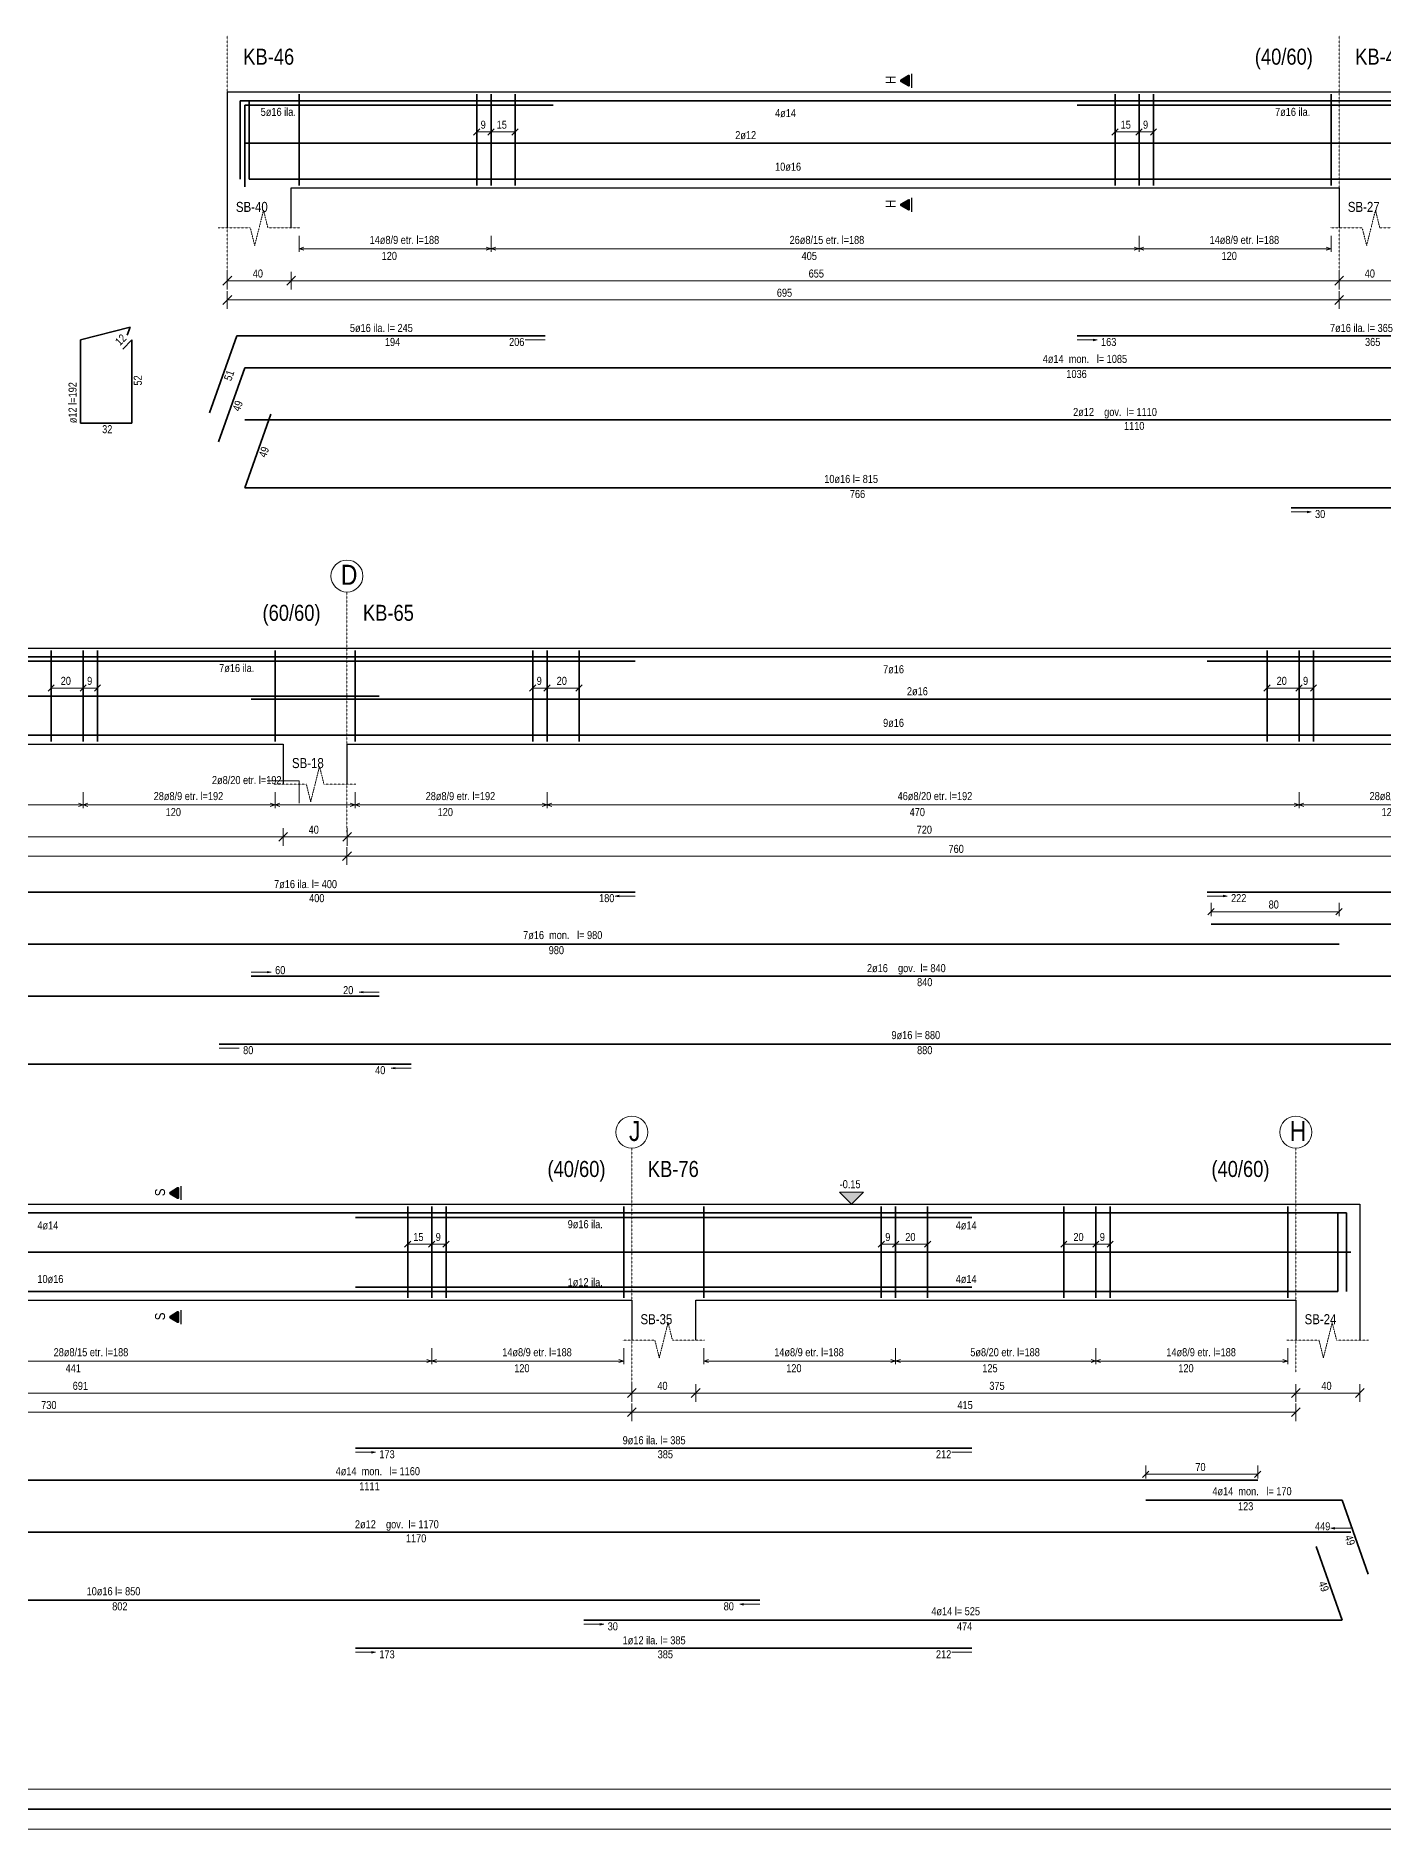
# Model space of a CAD drawing. Header units: millimetres. Extents: x -267 to 94375, y 6431 to 10838.
# Drawn here: x 85857 to 87541, y 6532 to 8773 of the extents above; entities that cross this region are included whole.
import ezdxf

# ---------------------------------------------------------------- set-up
doc = ezdxf.new("R2010")
doc.units = ezdxf.units.MM
doc.header["$LTSCALE"] = 0.0001
doc.linetypes.add('DASHED', pattern=[19.05, 12.7, -6.35])
for name, color, linetype, lineweight in [('AKS BALONU (BEYKENT)', 7, 'Continuous', 20), ('AKS CIZGISI (BEYKENT)', 252, 'DASHED', 20), ('AKS NO (BEYKENT)', 3, 'Continuous', 20), ('DONATI (BEYKENT)', 4, 'Continuous', 35), ('DONATI YAZISI (BEYKENT)', 3, 'Continuous', 20), ('I.DONATI OKU (BEYKENT)', 160, 'Continuous', 20), ('KESIT ISMI (BEYKENT)', 6, 'Continuous', 20), ('KESIT SINIRI (BEYKENT)', 241, 'DASHED', 20), ('KESIT_(BEYKENT)', 151, 'Continuous', 25), ('KIRIS (BEYKENT)', 2, 'Continuous', 30), ('KIRIS ISMI (BEYKENT)', 40, 'Continuous', 20), ('KOLON ISMI (BEYKENT)', 91, 'Continuous', 20), ('KOT CIZGI (BEYKENT)', 120, 'Continuous', 20), ('KOT YAZI (BEYKENT)', 7, 'Continuous', 20), ('OLCU (BEYKENT)', 14, 'Continuous', 20), ('OLCU YAZISI (BEYKENT)', 7, 'Continuous', 20), ('PENC2', 1, 'Continuous', 20), ('SHEETSUMMARY-50', 152, 'Continuous', 20), ('SheetView', 40, 'Continuous', 20), ('SheetViewOut', 231, 'Continuous', 20)]:
    doc.layers.add(name, color=color, linetype=linetype, lineweight=lineweight)
doc.styles.add('KOT (BEYKENT)', font='')
doc.styles.add('OLCU (BEYKENT)', font='')
doc.styles.add('YAZI (BEYKENT)', font='')
doc.styles.get('KOT (BEYKENT)').set_extended_font_data('Bahnschrift Light Condensed')
doc.styles.get('OLCU (BEYKENT)').set_extended_font_data('Bahnschrift Light Condensed')
doc.styles.get('YAZI (BEYKENT)').set_extended_font_data('Bahnschrift Light Condensed')

msp = doc.modelspace()

# ---------------------------------------------------------------- hatches: boundary and pattern name
at = {"layer": 'KESIT_(BEYKENT)'}
h = msp.add_hatch(color=256, dxfattribs=at)
h.dxf.hatch_style = 1
h.paths.add_polyline_path([(86949.32, 8722.18, 0.5773503), (86947.82, 8723.05), (86938.32, 8717.56, 0.5773503), (86938.32, 8715.83), (86947.82, 8710.35, 0.5773503), (86949.32, 8711.21)])
h = msp.add_hatch(color=256, dxfattribs=at)
h.dxf.hatch_style = 1
h.paths.add_polyline_path([(86949.32, 8567.18, 0.5773503), (86947.82, 8568.05), (86938.32, 8562.56, 0.5773503), (86938.32, 8560.83), (86947.82, 8555.35, 0.5773503), (86949.32, 8556.21)])
h = msp.add_hatch(color=256, dxfattribs=at)
h.dxf.hatch_style = 1
h.paths.add_polyline_path([(86035.83, 7332.18, 0.5773503), (86034.33, 7333.05), (86024.83, 7327.56, 0.5773503), (86024.83, 7325.83), (86034.33, 7320.35, 0.5773503), (86035.83, 7321.21)])
h = msp.add_hatch(color=256, dxfattribs=at)
h.dxf.hatch_style = 1
h.paths.add_polyline_path([(86035.83, 7177.18, 0.5773503), (86034.33, 7178.05), (86024.83, 7172.56, 0.5773503), (86024.83, 7170.83), (86034.33, 7165.35, 0.5773503), (86035.83, 7166.21)])
at = {"layer": 'KOT CIZGI (BEYKENT)'}
msp.add_hatch(color=256, dxfattribs=at).paths.add_polyline_path([(86861.93, 7327.78), (86876.93, 7312.78), (86891.93, 7327.78)])

# ---------------------------------------------------------------- linework, layer by layer
at = {"layer": 'AKS BALONU (BEYKENT)'}
for centre in [(86246.01, 8097.78), (86602.13, 7402.78), (87432.13, 7402.78)]:
    msp.add_circle(centre, 20, dxfattribs=at)
at = {"layer": 'AKS CIZGISI (BEYKENT)'}
for p, q in [((86096.38, 8772.78), (86096.38, 8472.78)), ((87486.38, 8772.78), (87486.38, 8472.78)), ((86246.01, 8077.78), (86246.01, 7777.78)), ((86602.13, 7382.78), (86602.13, 7082.78)), ((87432.13, 7382.78), (87432.13, 7102.78))]:
    msp.add_line(p, q, dxfattribs=at)
at = {"layer": 'DONATI (BEYKENT)'}
for p, q in [((86186.18, 8699.78), (86186.18, 8585.78)), ((86408.18, 8699.78), (86408.18, 8585.78)), ((86426.18, 8699.78), (86426.18, 8585.78)), ((86456.18, 8699.78), (86456.18, 8585.78)), ((87206.18, 8699.78), (87206.18, 8585.78)), ((87236.18, 8699.78), (87236.18, 8585.78)), ((87254.18, 8699.78), (87254.18, 8585.78)), ((87476.18, 8699.78), (87476.18, 8585.78)), ((86112.68, 8593.78), (86112.68, 8691.78)), ((86112.68, 8691.78), (88192.46, 8691.78)), ((86118.18, 8584.28), (86118.18, 8686.28)), ((86118.18, 8686.28), (86503.68, 8686.28)), ((86123.68, 8691.78), (86123.68, 8593.78)), ((87158.68, 8686.28), (87893.68, 8686.28)), ((86118.18, 8638.78), (89111.08, 8638.78)), ((86123.68, 8593.78), (87646.18, 8593.78)), ((87426.18, 8593.78), (89105.58, 8593.78)), ((85913, 8392.78), (85975.08, 8408.78)), ((85971.08, 8398.78), (85975.08, 8408.78)), ((85913, 8392.78), (85913, 8288.78)), ((85965.69, 8381.46), (85977, 8392.78)), ((85977, 8288.78), (85977, 8392.78)), ((86074.18, 8301.61), (86108.18, 8397.78)), ((86108.18, 8397.78), (86493.68, 8397.78)), ((87158.68, 8397.78), (87893.68, 8397.78)), ((86085.51, 8265.39), (86118.18, 8357.78)), ((86118.18, 8357.78), (88192.46, 8357.78)), ((86150.85, 8300.18), (86118.18, 8207.78)), ((86118.18, 8292.78), (88336.58, 8292.78)), ((85977, 8288.78), (85913, 8288.78)), ((86118.18, 8207.78), (87646.18, 8207.78)), ((87426.18, 8182.78), (89111.08, 8182.78)), ((85876.21, 8004.78), (85876.21, 7890.78)), ((85916.21, 8004.78), (85916.21, 7890.78)), ((85934.21, 8004.78), (85934.21, 7890.78)), ((86156.21, 8004.78), (86156.21, 7890.78)), ((86256.21, 8004.78), (86256.21, 7890.78)), ((86478.21, 8004.78), (86478.21, 7890.78)), ((86496.21, 8004.78), (86496.21, 7890.78)), ((86536.21, 8004.78), (86536.21, 7890.78)), ((87396.21, 8004.78), (87396.21, 7890.78)), ((87436.21, 8004.78), (87436.21, 7890.78)), ((87454.21, 8004.78), (87454.21, 7890.78)), ((85525.24, 7996.78), (87486.21, 7996.78)), ((85806.21, 7991.28), (86606.21, 7991.28)), ((87321.21, 7991.28), (88131.21, 7991.28)), ((87326.21, 7996.78), (88131.21, 7996.78)), ((84833.21, 7947.78), (86286.21, 7947.78)), ((86126.21, 7943.78), (87806.21, 7943.78)), ((84791.01, 7898.78), (86326.21, 7898.78)), ((86086.21, 7898.78), (87846.21, 7898.78)), ((85806.21, 7702.78), (86606.21, 7702.78)), ((87321.21, 7702.78), (88131.21, 7702.78)), ((87326.21, 7662.78), (88131.21, 7662.78)), ((85525.24, 7637.78), (87486.21, 7637.78)), ((86126.21, 7597.78), (87806.21, 7597.78)), ((84833.21, 7572.78), (86286.21, 7572.78)), ((86086.21, 7512.78), (87846.21, 7512.78)), ((84791.01, 7487.78), (86326.21, 7487.78)), ((86321.93, 7309.78), (86321.93, 7195.78)), ((86351.93, 7309.78), (86351.93, 7195.78)), ((86369.93, 7309.78), (86369.93, 7195.78)), ((86591.93, 7309.78), (86591.93, 7195.78)), ((86691.93, 7309.78), (86691.93, 7195.78)), ((86913.93, 7309.78), (86913.93, 7195.78)), ((86931.93, 7309.78), (86931.93, 7195.78)), ((86971.93, 7309.78), (86971.93, 7195.78)), ((87142.13, 7309.78), (87142.13, 7195.78)), ((87182.13, 7309.78), (87182.13, 7195.78)), ((87200.13, 7309.78), (87200.13, 7195.78)), ((87422.13, 7309.78), (87422.13, 7195.78)), ((85152.69, 7301.78), (87384.58, 7301.78)), ((86256.54, 7296.28), (87027.31, 7296.28)), ((87244.58, 7301.78), (87495.63, 7301.78)), ((87484.63, 7203.78), (87484.63, 7301.78)), ((87495.63, 7301.78), (87495.63, 7203.78)), ((85158.19, 7252.78), (87501.13, 7252.78)), ((85163.69, 7203.78), (86761.93, 7203.78)), ((86256.54, 7209.28), (87027.31, 7209.28)), ((86541.93, 7203.78), (87484.63, 7203.78)), ((86256.54, 7007.78), (87027.31, 7007.78)), ((85158.19, 6967.78), (87384.58, 6967.78)), ((87244.58, 6942.78), (87490.13, 6942.78)), ((87490.13, 6942.78), (87522.8, 6850.39)), ((85158.19, 6902.78), (87501.13, 6902.78)), ((87490.13, 6792.78), (87457.46, 6885.18)), ((85158.19, 6817.78), (86761.93, 6817.78)), ((86541.93, 6792.78), (87490.13, 6792.78)), ((86256.54, 6757.78), (87027.31, 6757.78))]:
    msp.add_line(p, q, dxfattribs=at)
at = {"layer": 'I.DONATI OKU (BEYKENT)'}
for p, q in [((86186.18, 8522.78), (86186.18, 8502.78)), ((86426.18, 8522.78), (86426.18, 8502.78)), ((87236.18, 8522.78), (87236.18, 8502.78)), ((87476.18, 8522.78), (87476.18, 8502.78)), ((86186.18, 8506.78), (86192.18, 8508.78)), ((86186.18, 8506.78), (87476.18, 8506.78)), ((86186.18, 8506.78), (86192.18, 8504.78)), ((86420.18, 8508.78), (86432.18, 8504.78)), ((86420.18, 8504.78), (86432.18, 8508.78)), ((87230.18, 8508.78), (87242.18, 8504.78)), ((87230.18, 8504.78), (87242.18, 8508.78)), ((87476.18, 8506.78), (87470.18, 8508.78)), ((87476.18, 8506.78), (87470.18, 8504.78)), ((86493.68, 8392.78), (86468.68, 8392.78)), ((87158.68, 8392.78), (87183.68, 8392.78)), ((87183.68, 8392.78), (87178.78, 8393.76)), ((87183.68, 8392.78), (87178.78, 8391.8)), ((87426.18, 8177.78), (87451.18, 8177.78)), ((87451.18, 8177.78), (87446.28, 8178.76)), ((87451.18, 8177.78), (87446.28, 8176.8)), ((85916.21, 7827.78), (85916.21, 7807.78)), ((86156.21, 7827.78), (86156.21, 7807.78)), ((86256.21, 7827.78), (86256.21, 7807.78)), ((86496.21, 7827.78), (86496.21, 7807.78)), ((87436.21, 7827.78), (87436.21, 7807.78)), ((84961.01, 7811.78), (86156.21, 7811.78)), ((85910.21, 7813.78), (85922.21, 7809.78)), ((85910.21, 7809.78), (85922.21, 7813.78)), ((86156.21, 7811.78), (86150.21, 7813.78)), ((86156.21, 7811.78), (86150.21, 7809.78)), ((86256.21, 7811.78), (86262.21, 7813.78)), ((86256.21, 7811.78), (87676.21, 7811.78)), ((86256.21, 7811.78), (86262.21, 7809.78)), ((86490.21, 7813.78), (86502.21, 7809.78)), ((86490.21, 7809.78), (86502.21, 7813.78)), ((87430.21, 7813.78), (87442.21, 7809.78)), ((87430.21, 7809.78), (87442.21, 7813.78)), ((86581.21, 7697.78), (86586.11, 7698.76)), ((86606.21, 7697.78), (86581.21, 7697.78)), ((86581.21, 7697.78), (86586.11, 7696.8)), ((87321.21, 7697.78), (87346.21, 7697.78)), ((87346.21, 7697.78), (87341.3, 7698.76)), ((87346.21, 7697.78), (87341.3, 7696.8)), ((86126.21, 7602.78), (86151.21, 7602.78)), ((86151.21, 7602.78), (86146.3, 7603.76)), ((86151.21, 7602.78), (86146.3, 7601.8)), ((86261.21, 7577.78), (86266.11, 7578.76)), ((86286.21, 7577.78), (86261.21, 7577.78)), ((86261.21, 7577.78), (86266.11, 7576.8)), ((86086.21, 7507.78), (86111.21, 7507.78)), ((86301.21, 7482.78), (86306.11, 7483.76)), ((86326.21, 7482.78), (86301.21, 7482.78)), ((86301.21, 7482.78), (86306.11, 7481.8)), ((86351.93, 7132.78), (86351.93, 7112.78)), ((86591.93, 7132.78), (86591.93, 7112.78)), ((86691.93, 7132.78), (86691.93, 7112.78)), ((86931.93, 7132.78), (86931.93, 7112.78)), ((87182.13, 7132.78), (87182.13, 7112.78)), ((87422.13, 7132.78), (87422.13, 7112.78)), ((85230.39, 7116.78), (86591.93, 7116.78)), ((86345.93, 7118.78), (86357.93, 7114.78)), ((86345.93, 7114.78), (86357.93, 7118.78)), ((86591.93, 7116.78), (86585.93, 7118.78)), ((86591.93, 7116.78), (86585.93, 7114.78)), ((86691.93, 7116.78), (86697.93, 7118.78)), ((86691.93, 7116.78), (87422.13, 7116.78)), ((86691.93, 7116.78), (86697.93, 7114.78)), ((86925.93, 7118.78), (86937.93, 7114.78)), ((86925.93, 7114.78), (86937.93, 7118.78)), ((87176.13, 7118.78), (87188.13, 7114.78)), ((87176.13, 7114.78), (87188.13, 7118.78)), ((87422.13, 7116.78), (87416.13, 7118.78)), ((87422.13, 7116.78), (87416.13, 7114.78)), ((86256.54, 7002.78), (86281.54, 7002.78)), ((86281.54, 7002.78), (86276.64, 7003.76)), ((86281.54, 7002.78), (86276.64, 7001.8)), ((87027.31, 7002.78), (87002.31, 7002.78)), ((87476.13, 6907.78), (87481.03, 6908.76)), ((87501.13, 6907.78), (87476.13, 6907.78)), ((87476.13, 6907.78), (87481.03, 6906.8)), ((86736.93, 6812.78), (86741.83, 6813.76)), ((86761.93, 6812.78), (86736.93, 6812.78)), ((86736.93, 6812.78), (86741.83, 6811.8)), ((86541.93, 6787.78), (86566.93, 6787.78)), ((86566.93, 6787.78), (86562.02, 6788.76)), ((86566.93, 6787.78), (86562.02, 6786.8)), ((86256.54, 6752.78), (86281.54, 6752.78)), ((86281.54, 6752.78), (86276.64, 6753.76)), ((86281.54, 6752.78), (86276.64, 6751.8)), ((87027.31, 6752.78), (87002.31, 6752.78))]:
    msp.add_line(p, q, dxfattribs=at)
at = {"layer": 'KESIT SINIRI (BEYKENT)'}
for p, q in [((86136.18, 8532.78), (86141.68, 8554.78)), ((86141.68, 8554.78), (86147.18, 8532.78)), ((87526.18, 8532.78), (87531.68, 8554.78)), ((87531.68, 8554.78), (87537.18, 8532.78)), ((86085.18, 8532.78), (86125.18, 8532.78)), ((86125.18, 8532.78), (86130.68, 8510.78)), ((86130.68, 8510.78), (86136.18, 8532.78)), ((86147.18, 8532.78), (86187.18, 8532.78)), ((87475.18, 8532.78), (87515.18, 8532.78)), ((87515.18, 8532.78), (87520.68, 8510.78)), ((87520.68, 8510.78), (87526.18, 8532.78)), ((87537.18, 8532.78), (87577.18, 8532.78)), ((86206.21, 7837.78), (86211.71, 7859.78)), ((86211.71, 7859.78), (86217.21, 7837.78)), ((86155.21, 7837.78), (86195.21, 7837.78)), ((86195.21, 7837.78), (86200.71, 7815.78)), ((86200.71, 7815.78), (86206.21, 7837.78)), ((86217.21, 7837.78), (86257.21, 7837.78)), ((86641.93, 7142.78), (86647.43, 7164.78)), ((86647.43, 7164.78), (86652.93, 7142.78)), ((87472.13, 7142.78), (87477.63, 7164.78)), ((87477.63, 7164.78), (87483.13, 7142.78)), ((86590.93, 7142.78), (86630.93, 7142.78)), ((86630.93, 7142.78), (86636.43, 7120.78)), ((86636.43, 7120.78), (86641.93, 7142.78)), ((86652.93, 7142.78), (86692.93, 7142.78)), ((87421.13, 7142.78), (87461.13, 7142.78)), ((87461.13, 7142.78), (87466.63, 7120.78)), ((87466.63, 7120.78), (87472.13, 7142.78)), ((87483.13, 7142.78), (87523.13, 7142.78))]:
    msp.add_line(p, q, dxfattribs=at)
at = {"layer": 'KESIT_(BEYKENT)'}
for p, q in [((86951.82, 8725.36), (86951.82, 8708.04)), ((86951.82, 8570.36), (86951.82, 8553.04)), ((86038.33, 7335.36), (86038.33, 7318.04)), ((86038.33, 7180.36), (86038.33, 7163.04))]:
    msp.add_line(p, q, dxfattribs=at)
at = {"layer": 'KESIT_(BEYKENT)', "flags": 128}
for points in [[(86947.82, 8723.05), (86938.32, 8717.56, 0.5773503), (86938.32, 8715.83), (86947.82, 8710.35, 0.5773503), (86949.32, 8711.21), (86949.32, 8722.18, 0.5773503)], [(86947.82, 8568.05), (86938.32, 8562.56, 0.5773503), (86938.32, 8560.83), (86947.82, 8555.35, 0.5773503), (86949.32, 8556.21), (86949.32, 8567.18, 0.5773503)], [(86034.33, 7333.05), (86024.83, 7327.56, 0.5773503), (86024.83, 7325.83), (86034.33, 7320.35, 0.5773503), (86035.83, 7321.21), (86035.83, 7332.18, 0.5773503)], [(86034.33, 7178.05), (86024.83, 7172.56, 0.5773503), (86024.83, 7170.83), (86034.33, 7165.35, 0.5773503), (86035.83, 7166.21), (86035.83, 7177.18, 0.5773503)]]:
    msp.add_lwpolyline(points, format="xyb", close=True, dxfattribs=at)
at = {"layer": 'KIRIS (BEYKENT)'}
for p, q in [((86096.18, 8702.78), (89133.08, 8702.78)), ((86096.18, 8702.78), (86096.18, 8532.78)), ((86176.18, 8532.78), (86176.18, 8582.78)), ((86176.18, 8582.78), (87486.18, 8582.78)), ((87486.18, 8582.78), (87486.18, 8532.78)), ((83361.24, 8007.78), (89286.21, 8007.78)), ((84951.01, 7887.78), (86166.21, 7887.78)), ((86166.21, 7887.78), (86166.21, 7837.78)), ((86246.21, 7837.78), (86246.21, 7887.78)), ((86246.21, 7887.78), (87686.21, 7887.78)), ((85136.19, 7312.78), (87512.13, 7312.78)), ((87512.13, 7312.78), (87512.13, 7142.78)), ((85220.39, 7192.78), (86601.93, 7192.78)), ((86601.93, 7192.78), (86601.93, 7142.78)), ((86681.93, 7142.78), (86681.93, 7192.78)), ((86681.93, 7192.78), (87432.13, 7192.78)), ((87432.13, 7192.78), (87432.13, 7142.78))]:
    msp.add_line(p, q, dxfattribs=at)
at = {"layer": 'KOT CIZGI (BEYKENT)'}
for p, q in [((86856.93, 7312.78), (86896.93, 7312.78)), ((86861.93, 7327.78), (86891.93, 7327.78)), ((86876.93, 7312.78), (86861.93, 7327.78)), ((86876.93, 7312.78), (86891.93, 7327.78))]:
    msp.add_line(p, q, dxfattribs=at)
at = {"layer": 'OLCU (BEYKENT)'}
for p, q in [((86404.3, 8648.89), (86412.06, 8656.68)), ((86408.19, 8641.78), (86408.18, 8663.78)), ((86408.18, 8652.78), (86456.18, 8652.78)), ((86422.3, 8648.89), (86430.06, 8656.68)), ((86426.19, 8641.78), (86426.18, 8663.78)), ((86452.3, 8648.89), (86460.06, 8656.68)), ((86456.19, 8641.78), (86456.18, 8663.78)), ((87202.3, 8648.89), (87210.06, 8656.68)), ((87206.19, 8641.78), (87206.18, 8663.78)), ((87206.18, 8652.78), (87254.18, 8652.78)), ((87232.3, 8648.89), (87240.06, 8656.68)), ((87236.19, 8641.78), (87236.18, 8663.78)), ((87250.3, 8648.89), (87258.06, 8656.68)), ((87254.19, 8641.78), (87254.18, 8663.78)), ((86101.88, 8472.28), (86090.88, 8461.28)), ((86096.38, 8477.78), (86096.38, 8455.78)), ((86181.68, 8472.28), (86170.68, 8461.28)), ((86176.18, 8477.78), (86176.18, 8455.78)), ((87491.88, 8472.28), (87480.88, 8461.28)), ((87486.38, 8477.78), (87486.38, 8455.78)), ((86096.38, 8466.78), (87486.18, 8466.78)), ((86096.38, 8453.78), (86096.38, 8431.78)), ((87486.38, 8466.78), (88316.38, 8466.78)), ((87486.38, 8453.78), (87486.38, 8431.78)), ((86101.88, 8448.28), (86090.88, 8437.28)), ((86096.38, 8442.78), (89071.08, 8442.78)), ((87491.88, 8448.28), (87480.88, 8437.28)), ((85872.32, 7953.89), (85880.09, 7961.68)), ((85876.21, 7946.78), (85876.2, 7968.78)), ((85876.21, 7957.78), (85934.21, 7957.78)), ((85912.32, 7953.89), (85920.09, 7961.68)), ((85916.22, 7946.78), (85916.2, 7968.78)), ((85930.32, 7953.89), (85938.09, 7961.68)), ((85934.21, 7946.78), (85934.2, 7968.78)), ((86474.32, 7953.89), (86482.09, 7961.68)), ((86478.22, 7946.78), (86478.2, 7968.78)), ((86478.21, 7957.78), (86536.21, 7957.78)), ((86492.32, 7953.89), (86500.09, 7961.68)), ((86496.21, 7946.78), (86496.2, 7968.78)), ((86532.32, 7953.89), (86540.09, 7961.68)), ((86536.22, 7946.78), (86536.2, 7968.78)), ((87392.32, 7953.89), (87400.09, 7961.68)), ((87396.22, 7946.78), (87396.2, 7968.78)), ((87396.21, 7957.78), (87454.21, 7957.78)), ((87432.32, 7953.89), (87440.09, 7961.68)), ((87436.21, 7946.78), (87436.2, 7968.78)), ((87450.32, 7953.89), (87458.09, 7961.68)), ((87454.22, 7946.78), (87454.2, 7968.78)), ((86171.71, 7777.28), (86160.71, 7766.28)), ((86166.21, 7782.78), (86166.21, 7760.78)), ((86251.71, 7777.28), (86240.71, 7766.28)), ((86246.21, 7782.78), (86246.21, 7760.78)), ((83361.44, 7771.78), (86246.01, 7771.78)), ((86246.01, 7758.78), (86246.01, 7736.78)), ((86246.21, 7771.78), (87766.01, 7771.78)), ((83361.44, 7747.78), (89286.01, 7747.78)), ((86251.51, 7753.28), (86240.51, 7742.28)), ((87326.21, 7672.78), (87326.2, 7689.28)), ((87486.21, 7672.78), (87486.2, 7689.28)), ((87322.32, 7674.39), (87330.09, 7682.18)), ((87326.21, 7678.28), (87486.21, 7678.28)), ((87482.32, 7674.39), (87490.09, 7682.18)), ((86318.04, 7258.89), (86325.81, 7266.68)), ((86321.94, 7251.78), (86321.92, 7273.78)), ((86321.93, 7262.78), (86369.93, 7262.78)), ((86348.04, 7258.89), (86355.81, 7266.68)), ((86351.94, 7251.78), (86351.92, 7273.78)), ((86366.04, 7258.89), (86373.81, 7266.68)), ((86369.94, 7251.78), (86369.92, 7273.78)), ((86910.04, 7258.89), (86917.81, 7266.68)), ((86913.94, 7251.78), (86913.92, 7273.78)), ((86913.93, 7262.78), (86971.93, 7262.78)), ((86928.04, 7258.89), (86935.81, 7266.68)), ((86931.94, 7251.78), (86931.92, 7273.78)), ((86968.04, 7258.89), (86975.81, 7266.68)), ((86971.94, 7251.78), (86971.92, 7273.78)), ((87138.24, 7258.89), (87146.01, 7266.68)), ((87142.14, 7251.78), (87142.12, 7273.78)), ((87142.13, 7262.78), (87200.13, 7262.78)), ((87178.24, 7258.89), (87186.01, 7266.68)), ((87182.14, 7251.78), (87182.13, 7273.78)), ((87196.24, 7258.89), (87204.01, 7266.68)), ((87200.14, 7251.78), (87200.12, 7273.78)), ((86607.63, 7082.28), (86596.63, 7071.28)), ((86602.13, 7087.78), (86602.13, 7065.78)), ((86687.43, 7082.28), (86676.43, 7071.28)), ((86681.93, 7087.78), (86681.93, 7065.78)), ((87437.63, 7082.28), (87426.63, 7071.28)), ((87432.13, 7087.78), (87432.13, 7065.78)), ((87506.63, 7071.28), (87517.63, 7082.28)), ((87512.13, 7087.78), (87512.13, 7065.78)), ((85136.19, 7076.78), (86601.93, 7076.78)), ((86602.13, 7076.78), (87512.13, 7076.78)), ((86602.13, 7063.78), (86602.13, 7041.78)), ((87432.13, 7063.78), (87432.13, 7041.78)), ((85141.39, 7052.78), (87432.13, 7052.78)), ((86607.63, 7058.28), (86596.63, 7047.28)), ((87426.63, 7047.28), (87437.63, 7058.28)), ((87240.7, 6971.39), (87248.46, 6979.18)), ((87244.58, 6969.78), (87244.58, 6986.28)), ((87244.58, 6975.28), (87384.58, 6975.28)), ((87380.69, 6971.39), (87388.46, 6979.18)), ((87384.58, 6969.78), (87384.57, 6986.28))]:
    msp.add_line(p, q, dxfattribs=at)
at = {"layer": 'PENC2'}
for p, q in [((86146.21, 7841.78), (86186.21, 7841.78)), ((86186.21, 7813.78), (86186.21, 7841.78)), ((86156.21, 7811.78), (86162.21, 7813.78)), ((86156.21, 7811.78), (86256.21, 7811.78)), ((86156.21, 7811.78), (86162.21, 7809.78)), ((86256.21, 7811.78), (86250.21, 7813.78)), ((86256.21, 7811.78), (86250.21, 7809.78))]:
    msp.add_line(p, q, dxfattribs=at)
at = {"layer": 'SHEETSUMMARY-50', "const_width": 2, "flags": 128}
msp.add_lwpolyline([(72679.28, 6556.81), (94349.5, 6556.81), (94349.5, 10706.81), (72679.28, 10706.81)], close=True, dxfattribs=at)
at = {"layer": 'SheetView'}
msp.add_lwpolyline([(72704.28, 6581.81), (93724.5, 6581.81), (93724.5, 10681.81), (72704.28, 10681.81)], close=True, dxfattribs=at)
at = {"layer": 'SheetViewOut'}
msp.add_lwpolyline([(72654.28, 6531.81), (94374.5, 6531.81), (94374.5, 10731.81), (72654.28, 10731.81)], close=True, dxfattribs=at)

# ---------------------------------------------------------------- texts
at = {"layer": 'AKS NO (BEYKENT)', "style": 'YAZI (BEYKENT)'}
for s, p in [('D', (86238.41, 8086.78)), ('J', (86598.57, 7391.78)), ('H', (87424.63, 7391.78))]:
    msp.add_text(s, height=25, dxfattribs=at).set_placement(p)
at = {"layer": 'DONATI YAZISI (BEYKENT)', "style": 'YAZI (BEYKENT)'}
for s, p in [('5ø16 ila.', (86138.23, 8672.78)), ('4ø14', (86781.18, 8671.28)), ('7ø16 ila.', (87406.23, 8672.78)), ('2ø12', (86731.38, 8643.78)), ('10ø16', (86781.18, 8604.28)), (' 14ø8/9 etr. l=188', (86271.18, 8512.78)), (' 26ø8/15 etr. l=188', (86796.18, 8512.78)), (' 14ø8/9 etr. l=188', (87321.18, 8512.78)), ('5ø16 ila. l= 245', (86249.68, 8402.78)), ('7ø16 ila. l= 365', (87474.87, 8402.78)), ('4ø14  mon.   l= 1085', (87115.82, 8364.09)), ('2ø12    gov.  l= 1110', (87153.73, 8297.78)), ('10ø16 l= 815', (86842.68, 8214.09)), ('7ø16 ila.', (86086.25, 7977.78)), ('7ø16', (86916.21, 7976.28)), ('2ø16', (86946.01, 7948.78)), ('9ø16', (86916.21, 7909.28)), (' 2ø8/20 etr. l=192', (86074.06, 7837.78)), (' 28ø8/9 etr. l=192', (86001.21, 7817.78)), (' 28ø8/9 etr. l=192', (86341.21, 7817.78)), (' 46ø8/20 etr. l=192', (86931.21, 7817.78)), (' 28ø8/9 etr. l=192', (87521.21, 7817.78)), ('7ø16 ila. l= 400', (86154.91, 7707.78)), ('7ø16  mon.   l= 980', (86466.22, 7644.09)), ('2ø16    gov.  l= 840', (86896.06, 7602.78)), ('9ø16 l= 880', (86926.71, 7519.09)), ('4ø14', (85859.06, 7281.28)), ('9ø16 ila.', (86521.97, 7282.78)), ('4ø14', (87007.03, 7281.28)), ('10ø16', (85859.06, 7214.28)), ('1ø12 ila.', (86521.91, 7210.28)), ('4ø14', (87007.03, 7214.28)), (' 28ø8/15 etr. l=188', (85876.16, 7122.78)), (' 14ø8/9 etr. l=188', (86436.93, 7122.78)), (' 14ø8/9 etr. l=188', (86776.93, 7122.78)), (' 5ø8/20 etr. l=188', (87022.03, 7122.78)), (' 14ø8/9 etr. l=188', (87267.13, 7122.78)), ('9ø16 ila. l= 385', (86590.65, 7012.78)), ('4ø14  mon.   l= 1160', (86231.89, 6974.09)), ('4ø14  mon.   l= 170', (87327.86, 6949.09)), ('2ø12    gov.  l= 1170', (86256, 6907.78)), ('10ø16 l= 850', (85920.56, 6824.09)), ('4ø14 l= 525', (86976.53, 6799.09)), ('1ø12 ila. l= 385', (86590.67, 6762.78))]:
    msp.add_text(s, height=10, dxfattribs=at).set_placement(p)
msp.add_text('ø12 l=192', height=10, rotation=90, dxfattribs=at).set_placement((85907.99, 8288.78))
at = {"layer": 'KESIT ISMI (BEYKENT)', "style": 'YAZI (BEYKENT)'}
for s, p in [('H', (86932.08, 8712.78)), ('H', (86932.08, 8557.78)), ('S', (86018.59, 7322.78)), ('S', (86018.59, 7167.78))]:
    msp.add_text(s, height=12.5, rotation=90, dxfattribs=at).set_placement(p)
at = {"layer": 'KIRIS ISMI (BEYKENT)', "style": 'YAZI (BEYKENT)'}
for s, p in [('KB-46', (86116.38, 8736.78)), ('(40/60)', (87380.91, 8736.78)), ('KB-47', (87506.38, 8736.78)), ('(60/60)', (86140.43, 8041.78)), ('KB-65', (86266.01, 8041.78)), ('(40/60)', (86496.65, 7346.78)), ('KB-76', (86622.13, 7346.78)), ('(40/60)', (87326.65, 7346.78))]:
    msp.add_text(s, height=20, dxfattribs=at).set_placement(p)
at = {"layer": 'KOLON ISMI (BEYKENT)', "style": 'YAZI (BEYKENT)'}
for s, p in [('SB-40', (86107.18, 8552.78)), ('SB-27', (87497.18, 8552.78)), ('SB-18', (86177.21, 7857.78)), ('SB-35', (86612.93, 7162.78)), ('SB-24', (87443.13, 7162.78))]:
    msp.add_text(s, height=12.5, dxfattribs=at).set_placement(p)
at = {"layer": 'KOT YAZI (BEYKENT)', "style": 'KOT (BEYKENT)'}
msp.add_text('-0.15', height=10, dxfattribs=at).set_placement((86861.93, 7332.78))
at = {"layer": 'OLCU YAZISI (BEYKENT)', "style": 'OLCU (BEYKENT)'}
for s, p in [('9', (86413.18, 8656.78)), ('15', (86433.18, 8656.78)), ('15', (87213.18, 8656.78)), ('9', (87241.18, 8656.78)), (' 120', (86286.18, 8492.78)), (' 405', (86811.18, 8492.78)), (' 120', (87336.18, 8492.78)), ('40', (86128.28, 8470.78)), ('655', (86823.18, 8470.78)), ('40', (87518.28, 8470.78)), ('695', (86783.38, 8446.78)), ('194', (86293.43, 8385.28)), ('206', (86448.68, 8385.28)), ('163', (87188.68, 8385.28)), ('365', (87518.68, 8385.28)), ('1036', (87145.32, 8345.28)), ('32', (85939.99, 8276.28)), ('1110', (87217.38, 8280.28)), ('766', (86874.68, 8195.28)), ('30', (87456.18, 8170.28)), ('20', (85888.2, 7961.78)), ('9', (85921.2, 7961.78)), ('9', (86483.2, 7961.78)), ('20', (86508.2, 7961.78)), ('20', (87408.21, 7961.78)), ('9', (87441.2, 7961.78)), (' 120', (86016.21, 7797.78)), (' 120', (86356.21, 7797.78)), (' 470', (86946.21, 7797.78)), (' 120', (87536.21, 7797.78)), ('40', (86198.11, 7775.78)), ('720', (86958.21, 7775.78)), ('760', (86998.01, 7751.78)), ('400', (86198.71, 7690.28)), ('180', (86561.21, 7690.28)), ('222', (87351.21, 7690.28)), ('80', (87398.2, 7682.28)), ('980', (86498.22, 7625.28)), ('60', (86156.21, 7600.28)), ('20', (86241.21, 7575.28)), ('840', (86958.71, 7585.28)), ('80', (86116.21, 7500.28)), ('880', (86958.71, 7500.28)), ('40', (86281.21, 7475.28)), ('15', (86328.93, 7266.78)), ('9', (86356.93, 7266.78)), ('9', (86918.93, 7266.78)), ('20', (86943.93, 7266.78)), ('20', (87154.13, 7266.78)), ('9', (87187.13, 7266.78)), (' 441', (85891.16, 7102.78)), (' 120', (86451.93, 7102.78)), (' 120', (86791.93, 7102.78)), (' 125', (87037.03, 7102.78)), (' 120', (87282.13, 7102.78)), ('691', (85903.16, 7080.78)), ('40', (86634.03, 7080.78)), ('375', (87049.03, 7080.78)), ('40', (87464.13, 7080.78)), ('730', (85863.76, 7056.78)), ('415', (87009.13, 7056.78)), ('173', (86286.54, 6995.28)), ('385', (86634.43, 6995.28)), ('212', (86982.31, 6995.28)), ('70', (87306.58, 6979.28)), ('1111', (86261.38, 6955.28)), ('123', (87359.86, 6930.28)), ('449', (87456.13, 6905.28)), ('1170', (86319.66, 6890.28)), ('802', (85952.56, 6805.28)), ('80', (86716.93, 6805.28)), ('30', (86571.93, 6780.28)), ('474', (87008.53, 6780.28)), ('173', (86286.54, 6745.28)), ('385', (86634.43, 6745.28)), ('212', (86982.31, 6745.28))]:
    msp.add_text(s, height=10, dxfattribs=at).set_placement(p)
for s, rotation, p in [('12', 45, (85962.15, 8384.98)), ('52', 90, (85989.5, 8335.78)), ('51', 70.52884, (86101.3, 8340.82)), ('49', 70.52884, (86111.97, 8302.7)), ('49', 70, (86144.64, 8245.1)), ('49', 289.47116, (87493.01, 6897.13)), ('49', 289, (87460.34, 6839.53))]:
    msp.add_text(s, height=10, rotation=rotation, dxfattribs=at).set_placement(p)

doc.saveas('drawing.dxf')
